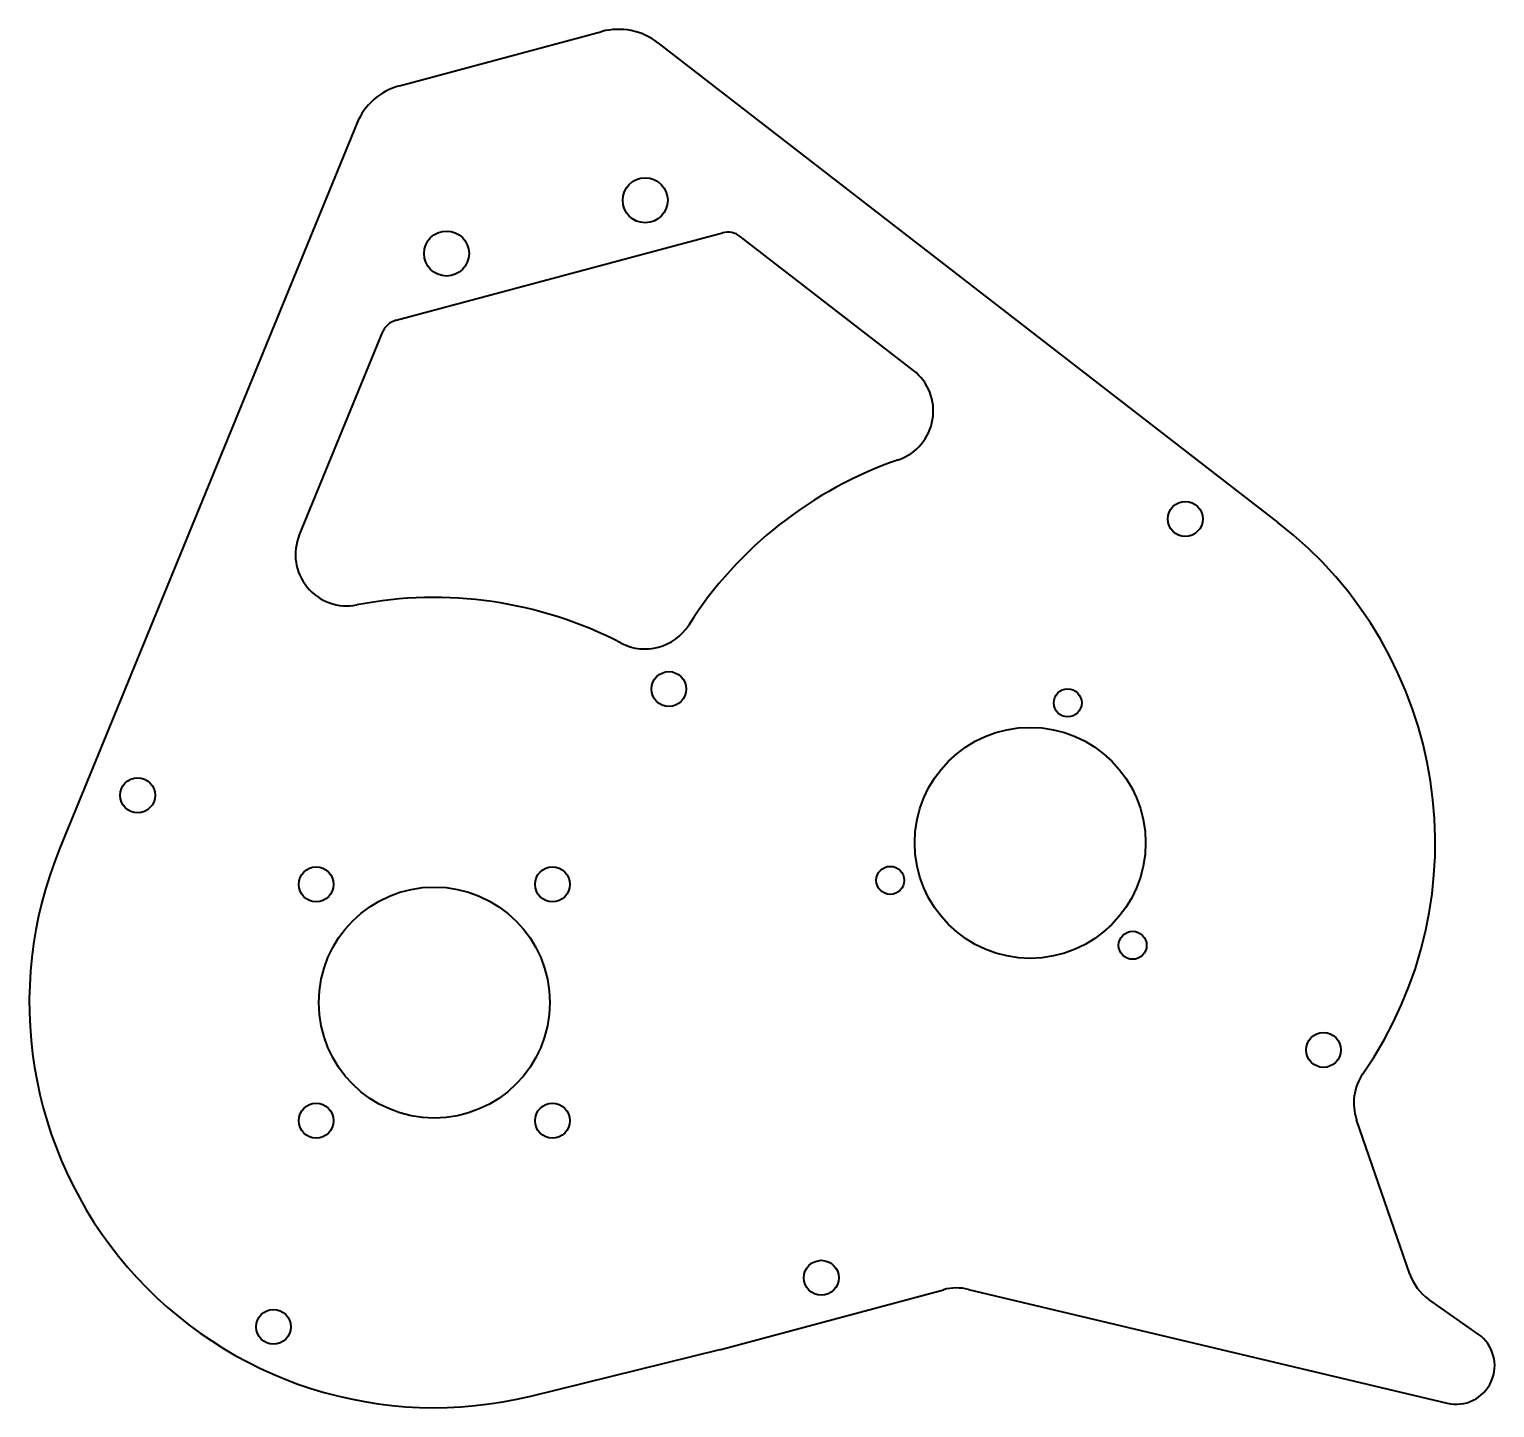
# Model space of a CAD drawing. Header units: inches. Extents: x -8.44 to -1.31, y -1.97 to 4.73.
import ezdxf

# ---------------------------------------------------------------- set-up
doc = ezdxf.new("R2010")
doc.units = ezdxf.units.IN
doc.header["$MEASUREMENT"] = 0
doc.layers.add('Visible', color=7, linetype='Continuous', lineweight=40)

msp = doc.modelspace()

# ---------------------------------------------------------------- linework, layer by layer
at = {"layer": 'Visible'}
for p, q in [((-6.6344, 4.4571), (-5.6505, 4.7208)), ((-5.3784, 4.6662), (-2.3632, 2.3345)), ((-6.8427, 4.2738), (-8.2881, 0.7469)), ((-6.6519, 3.3168), (-5.0651, 3.742)), ((-4.136, 3.0734), (-4.9781, 3.7245)), ((-6.7186, 3.2581), (-7.1222, 2.2732)), ((-1.7219, -1.3198), (-1.9806, -0.5701)), ((-5.0727, -1.6861), (-3.9898, -1.3959)), ((-3.8672, -1.3942), (-1.5401, -1.9477)), ((-1.3888, -1.612), (-1.6294, -1.4428)), ((-5.9965, -1.9128), (-5.0779, -1.6874))]:
    msp.add_line(p, q, dxfattribs=at)
for centre, radius in [((-5.4403, 3.9003), 0.1094), ((-6.4062, 3.6415), 0.1094), ((-2.8137, 2.3509), 0.0848), ((-5.3252, 1.524), 0.0848), ((-3.3856, 1.457), 0.068), ((-3.568, 0.7765), 0.5615), ((-7.9084, 1.0076), 0.0848), ((-7.0403, 0.5745), 0.0848), ((-5.8912, 0.5745), 0.0848), ((-4.2485, 0.5941), 0.068), ((-6.4657, 0), 0.5615), ((-3.0698, 0.2783), 0.068), ((-2.1416, -0.2302), 0.0848), ((-7.0403, -0.5745), 0.0848), ((-5.8912, -0.5745), 0.0848), ((-4.5839, -1.3379), 0.0848), ((-7.2479, -1.5764), 0.0848)]:
    msp.add_circle(centre, radius, dxfattribs=at)
for centre, radius, start, end in [((-5.5696, 4.4189), 0.3125, 52.28528, 105), ((-6.5535, 4.1553), 0.3125, 105, 157.71472), ((-5.0392, 3.6454), 0.1, 52.28528, 105), ((-6.6261, 3.2202), 0.1, 105, 157.71472), ((-4.289, 2.8756), 0.25, 288.95612, 52.28528), ((-3.568, 0.7765), 1.9695, 108.95612, 147.47426), ((-3.568, 0.7765), 1.9695, 325.2538, 52.28528), ((-6.8909, 2.1784), 0.25, 157.71472, 281.04388), ((-6.4657, 0), 1.9695, 62.52574, 101.04388), ((-5.4409, 1.9708), 0.2519, 242.52574, 327.47426), ((-6.4657, 0), 1.9695, 157.71472, 283.78498), ((-1.7442, -0.4885), 0.25, 145.2538, 199.03298), ((-1.4856, -1.2383), 0.25, 199.03298, 234.8852), ((-3.9251, -1.6374), 0.25, 76.62002, 105), ((-1.4967, -1.7653), 0.1875, 256.62002, 54.8852), ((-5.1374, -1.4446), 0.25, 283.78498, 285)]:
    msp.add_arc(centre, radius, start, end, dxfattribs=at)

doc.saveas('drawing.dxf')
